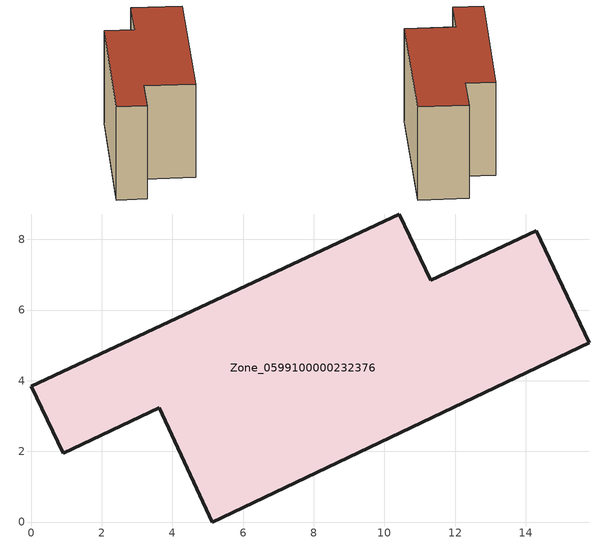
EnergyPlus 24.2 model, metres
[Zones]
Zone_0599100000232376
 floor ground (C_G): 3.62,3.23 0.91,1.94 0,3.85 10.42,8.72 11.31,6.84 14.3,8.25 15.8,5.08 5.13,0 z0
 wall outside (C_F): 10.42,8.72 0,3.85 0.91,1.94 3.62,3.23 5.13,0 15.8,5.08 14.3,8.25 11.31,6.84 10.42,8.72 z0:7.1
 roof outside (C_R): 15.8,5.08 14.3,8.25 11.31,6.84 10.42,8.72 0,3.85 0.91,1.94 3.62,3.23 5.13,0 z7.1
[BUILDING]
Pand.0599100000232376: North Axis=0; Terrain=City; Loads Convergence Tolerance Value=0.04; Temperature Convergence Tolerance Value=0.4; Solar Distribution=FullExterior; Maximum Number of Warmup Days=25; Minimum Number of Warmup Days=1
[Site:Location]
Rotterdam.The.Hague.AP_ZH_NLD Design_Conditions: Latitude=51.96; Longitude=4.45; Time Zone=1; Elevation=-4.5
[SITE:GROUNDTEMPERATURE:BUILDINGSURFACE]
18, 18, 18, 18, 18, 18, 18, 18, 18, 18, 18, 18
[MATERIAL] Thermal Absorptance=0.9; Solar Absorptance=0.7; Visible Absorptance=0.7
Name | Roughness | Thickness | Conductivity | Density | Specific Heat
G.TI.1975-1991 | MediumSmooth | 0.15 | 0.288461 | 540 | 1210
F.TI.1975-1991 | Rough | 0.3 | 0.230769 | 1920 | 840
R.TI.1975-1991 | MediumRough | 0.2 | 0.153846 | 1500 | 1000
[CONSTRUCTION]
C_G: G.TI.1975-1991
C_F: F.TI.1975-1991
C_R: R.TI.1975-1991
[ZONE]
Zone_0599100000232376: Type=1; Multiplier=1; Ceiling Height=Autocalculate; Volume=Autocalculate; Floor Area=autocalculate; Part of Total Floor Area=Yes
[ZONEINFILTRATION:DESIGNFLOWRATE]
Infil_Zone_0599100000232376: Zone or ZoneList or Space or SpaceList=Zone_0599100000232376; Schedule=AlwaysOn; Design Flow Rate Calculation Method=Flow/Area; Flow Rate per Floor Area=0.003; Constant Term Coefficient=1; Temperature Term Coefficient=0; Velocity Term Coefficient=0; Velocity Squared Term Coefficient=0
[HVACTEMPLATE:ZONE:IDEALLOADSAIRSYSTEM]
Zone_0599100000232376: Maximum Heating Supply Air Temperature=50; Minimum Cooling Supply Air Temperature=13; Maximum Heating Supply Air Humidity Ratio=0.0156; Minimum Cooling Supply Air Humidity Ratio=0.0077; Heating Limit=NoLimit; Cooling Limit=NoLimit; Dehumidification Control Type=ConstantSensibleHeatRatio; Cooling Sensible Heat Ratio=0.7; Dehumidification Setpoint=60; Humidification Control Type=None; Humidification Setpoint=30; Outdoor Air Method=None; Outdoor Air Flow Rate per Person=0.00944; Outdoor Air Flow Rate per Zone Floor Area=0; Outdoor Air Flow Rate per Zone=0; Demand Controlled Ventilation Type=None; Outdoor Air Economizer Type=NoEconomizer; Heat Recovery Type=None; Sensible Heat Recovery Effectiveness=0.7; Latent Heat Recovery Effectiveness=0.65
[ZONECONTROL:THERMOSTAT]
ThermostatControl_Zone_0599100000232376: Zone or ZoneList=Zone_0599100000232376; Control Type Schedule=DualSetpointControlType; Control 1=Thermostat_Zone_0599100000232376; Temperature Difference Between Cutout And Setpoint=0
[THERMOSTATSETPOINT:DUALSETPOINT]
Thermostat_Zone_0599100000232376: Heating Setpoint Temperature Schedule=HeatingSetpoint_Zone_0599100000232376; Cooling Setpoint Temperature Schedule=CoolingSetpoint_Zone_0599100000232376
[SCHEDULE:COMPACT]
HeatingSetpoint_Zone_0599100000232376: Through: 12/31, For: AllDays, Until: 24:00, 21
CoolingSetpoint_Zone_0599100000232376: Through: 12/31, For: AllDays, Until: 24:00, 24
DualSetpointControlType: Through: 12/31, For: AllDays, Until: 24:00, 4
AlwaysOn: Through: 12/31, For: AllDays, Until: 24:00, 1
